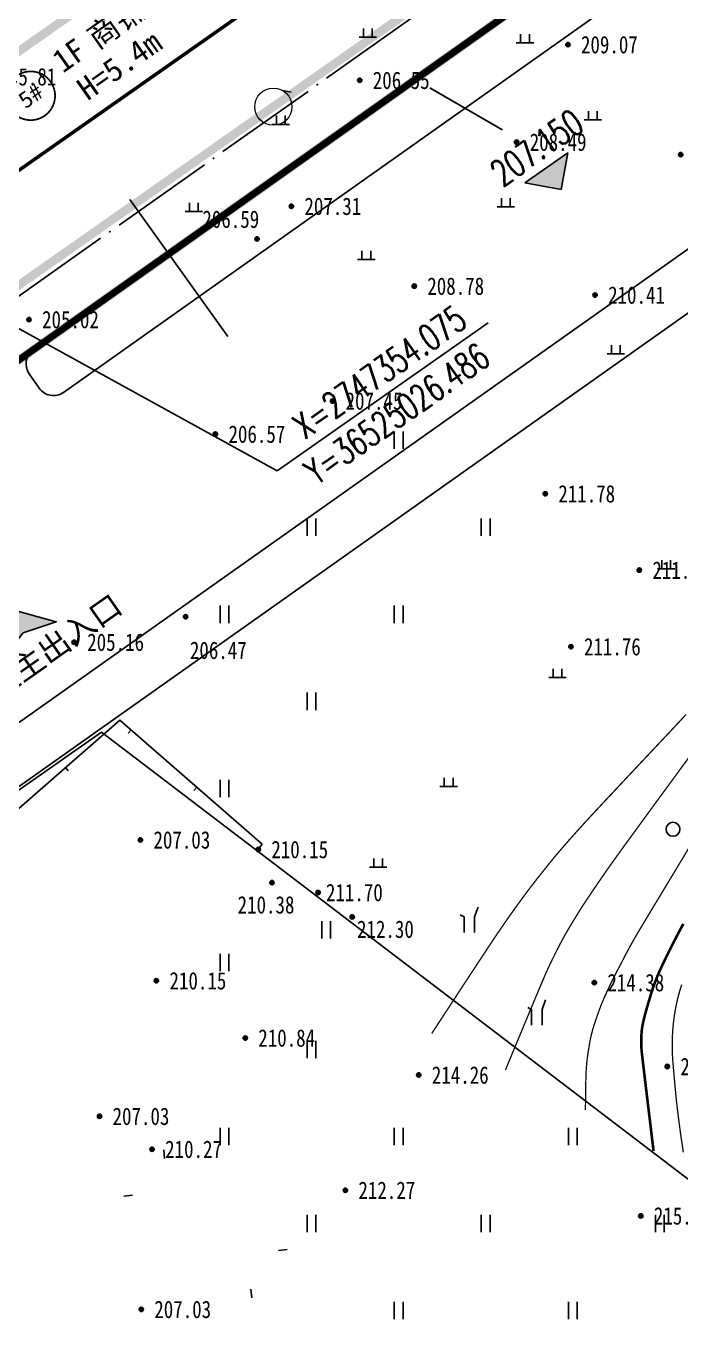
# Model space of a CAD drawing. Extents: x 36524600 to 36525730, y 2746759 to 2747713.
# Drawn here: x 36525028.9 to 36525066.5, y 2747295.6 to 2747370.4 of the extents above; entities that cross this region are included whole.
import ezdxf
from ezdxf.enums import TextEntityAlignment as Align

# ---------------------------------------------------------------- set-up
doc = ezdxf.new("R2010")
doc.units = 0
doc.header["$LTSCALE"] = 1000
doc.header["$MEASUREMENT"] = 0
doc.linetypes.add('DASH', pattern=[0.35, 0.25, -0.1])
doc.linetypes.add('DOTE', pattern=[2.42, 2, -0.2, 0.02, -0.2])
for name, color, linetype in [('0-用地红线', 1, 'DOTE'), ('0-规划地下室', 2, 'Continuous'), ('0-规划建筑', 34, 'Continuous'), ('0-规划道路', 4, 'Continuous'), ('_0', 7, 'Continuous'), ('DGX', 251, 'Continuous'), ('DIM_COOR', 3, 'Continuous'), ('DIM_ELEV', 3, 'Continuous'), ('DIM_IDEN', 3, 'Continuous'), ('DMTZ', 3, 'Continuous'), ('GCD', 252, 'Continuous'), ('JMD', 6, 'Continuous'), ('PP-DX-PT', 251, 'Continuous'), ('PUB_TEXT', 7, 'Continuous'), ('ZBTZ', 3, 'Continuous'), ('道路', 251, 'Continuous')]:
    doc.layers.add(name, color=color, linetype=linetype)
doc.layers.add('详细勘察布点方案1', color=96, linetype='Continuous', lineweight=5)
doc.styles.add('_TCH_DIM', font='SIMPLEX', dxfattribs={"bigfont": 'GBCBIG'})
doc.styles.add('正等线体', font='宋体.shx', dxfattribs={"bigfont": '@@gbcbig.shx'})
doc.styles.add('黑体', font='simhei.ttf')
doc.linetypes.add('10421', pattern='A,2,[150,AAA.SHX,S=0.5,R=0,X=0,Y=0.5],1e-11', length=2)
doc.linetypes.add('10422', pattern='A,0.75,[150,AAA.SHX,S=0.5,R=0,X=0,Y=0.5],1.5,[177,AAA.SHX,S=1,R=0,X=0,Y=0.4],0.75', length=3)
doc.linetypes.add('1161', pattern='A,0,[149,AAA.SHX,S=0.15,R=0,X=0,Y=0],-1.6', length=1.6)
doc.linetypes.add('444', pattern='A,4.5,[145,AAA.SHX,S=1,R=0,X=0,Y=1],4.5,-0.5,[146,AAA.SHX,S=1,R=0,X=0,Y=0],-0.5', length=10)

# ---------------------------------------------------------------- blocks, each defined once
blk = doc.blocks.new('fdsafadf')
at = {"layer": '_0'}
h = blk.add_hatch(color=1, dxfattribs=at)
h.dxf.hatch_style = 1
h.paths.add_polyline_path([(0, -0.236), (-0.263, 0.655), (0.813, -0.236), (-0.263, -1.128)])
at = {"layer": '_0', "color": 1}
blk.add_lwpolyline([(0, -0.236), (-0.263, 0.655), (0.813, -0.236), (-0.263, -1.128)], close=True, dxfattribs=at)
blk = doc.blocks.new('gc121')
at = {"color": 253}
for p, q in [((-0.5, -1), (-0.5, 1)), ((0.5, -1), (0.5, 1))]:
    blk.add_line(p, q, dxfattribs=at)
blk = doc.blocks.new('gc326')
blk.add_circle((0, 0), 0.8)
blk = doc.blocks.new('gc200')
h = blk.add_hatch(color=256)
edge = h.paths.add_edge_path()
edge.add_arc((0, 0), 0.25, 0, 360)
blk.add_circle((0, 0), 0.25)
blk = doc.blocks.new('gc246')
at = {"flags": 128}
for points in [[(1.22, 3.35), (0.81, 2.22), (0.81, 0.42)], [(-0.39, 0.42), (-0.39, 2.22), (-0.83, 2.47)]]:
    blk.add_lwpolyline(points, dxfattribs=at)
blk = doc.blocks.new('dxt')
at = {"color": 253}
for p, q in [((36525048.287, 2747370.215, 207.709), (36525048.287, 2747369.715, 207.709)), ((36525048.787, 2747370.215, 207.709), (36525048.787, 2747369.715, 207.709)), ((36525057.316, 2747369.896), (36525057.316, 2747369.396)), ((36525057.816, 2747369.896), (36525057.816, 2747369.396)), ((36525048.037, 2747369.715, 207.709), (36525049.037, 2747369.715, 207.709)), ((36525057.066, 2747369.396), (36525058.066, 2747369.396)), ((36525061.216, 2747365.481), (36525061.216, 2747364.981)), ((36525061.716, 2747365.481), (36525061.716, 2747364.981)), ((36525043.037, 2747364.715, 208.209), (36525044.037, 2747364.715, 208.209)), ((36525043.287, 2747365.215, 208.209), (36525043.287, 2747364.715, 208.209)), ((36525043.787, 2747365.215, 208.209), (36525043.787, 2747364.715, 208.209)), ((36525060.966, 2747364.981), (36525061.966, 2747364.981)), ((36525038.287, 2747360.215, 208.209), (36525038.287, 2747359.715, 208.209)), ((36525038.787, 2747360.215, 208.209), (36525038.787, 2747359.715, 208.209)), ((36525056.216, 2747360.481), (36525056.216, 2747359.981)), ((36525056.716, 2747360.481), (36525056.716, 2747359.981)), ((36525038.037, 2747359.715, 208.209), (36525039.037, 2747359.715, 208.209)), ((36525055.966, 2747359.981), (36525056.966, 2747359.981)), ((36525048.201, 2747357.455, 207.635), (36525048.201, 2747356.955, 207.635)), ((36525048.701, 2747357.455, 207.635), (36525048.701, 2747356.955, 207.635)), ((36525047.951, 2747356.955, 207.635), (36525048.951, 2747356.955, 207.635)), ((36525062.528, 2747352.036, 211.318), (36525062.528, 2747351.536, 211.318)), ((36525063.028, 2747352.036, 211.318), (36525063.028, 2747351.536, 211.318)), ((36525062.278, 2747351.536, 211.318), (36525063.278, 2747351.536, 211.318)), ((36525065.18, 2747339.179), (36525066.18, 2747339.179)), ((36525065.43, 2747339.679), (36525065.43, 2747339.179)), ((36525065.93, 2747339.679), (36525065.93, 2747339.179)), ((36525059.18, 2747333.429), (36525059.18, 2747332.929)), ((36525059.68, 2747333.429), (36525059.68, 2747332.929)), ((36525058.93, 2747332.929), (36525059.93, 2747332.929)), ((36525052.68, 2747326.679), (36525053.68, 2747326.679)), ((36525052.93, 2747327.179), (36525052.93, 2747326.679)), ((36525053.43, 2747327.179), (36525053.43, 2747326.679)), ((36525048.63, 2747322.035), (36525049.63, 2747322.035)), ((36525048.88, 2747322.535), (36525048.88, 2747322.035)), ((36525049.38, 2747322.535), (36525049.38, 2747322.035))]:
    blk.add_line(p, q, dxfattribs=at)
at = {"color": 253, "linetype": 'Continuous', "const_width": 0.4, "flags": 128}
blk.add_lwpolyline([(36524922.616, 2747344.938), (36524949.85, 2747323.482), (36524956.19, 2747318.343), (36524981.121, 2747317.663), (36525049.006, 2747365.698), (36525057.08, 2747371.412), (36525063.179, 2747376.968), (36525066.001, 2747404.762), (36525064.287, 2747407.911), (36525064.287, 2747407.911), (36525039.283, 2747426.847)], close=True, dxfattribs=at)
at = {"color": 253, "linetype": 'Continuous', "flags": 128}
blk.add_lwpolyline([(36525002.018, 2747307.949), (36525033.24, 2747329.792), (36525078.693, 2747295.155), (36525042.419, 2747253.343), (36525001.509, 2747284.853), (36525002.018, 2747307.949)], close=True, dxfattribs=at)
at = {"layer": 'DGX', "color": 253, "linetype": 'Continuous', "flags": 128}
for points, const_width in [([(36525061.037, 2747308.097), (36525061.043, 2747308.502), (36525061.047, 2747308.86), (36525061.052, 2747309.171), (36525061.055, 2747309.435), (36525061.059, 2747309.651), (36525061.062, 2747309.821), (36525061.064, 2747309.943), (36525061.066, 2747310.018), (36525061.067, 2747310.069), (36525061.069, 2747310.121), (36525061.071, 2747310.172), (36525061.074, 2747310.224), (36525061.076, 2747310.275), (36525061.079, 2747310.327), (36525061.082, 2747310.378), (36525061.085, 2747310.43), (36525061.088, 2747310.481), (36525061.092, 2747310.533), (36525061.096, 2747310.584), (36525061.1, 2747310.635), (36525061.104, 2747310.687), (36525061.109, 2747310.738), (36525061.113, 2747310.789), (36525061.118, 2747310.841), (36525061.124, 2747310.896), (36525061.132, 2747310.96), (36525061.141, 2747311.032), (36525061.151, 2747311.113), (36525061.164, 2747311.201), (36525061.178, 2747311.299), (36525061.193, 2747311.404), (36525061.211, 2747311.518), (36525061.229, 2747311.632), (36525061.246, 2747311.739), (36525061.262, 2747311.837), (36525061.277, 2747311.928), (36525061.292, 2747312.011), (36525061.306, 2747312.086), (36525061.32, 2747312.153), (36525061.332, 2747312.213), (36525061.345, 2747312.268), (36525061.358, 2747312.324), (36525061.371, 2747312.379), (36525061.384, 2747312.435), (36525061.398, 2747312.49), (36525061.412, 2747312.545), (36525061.426, 2747312.6), (36525061.441, 2747312.655), (36525061.458, 2747312.714), (36525061.478, 2747312.782), (36525061.501, 2747312.858), (36525061.528, 2747312.943), (36525061.558, 2747313.037), (36525061.592, 2747313.139), (36525061.629, 2747313.249), (36525061.67, 2747313.368), (36525061.711, 2747313.487), (36525061.749, 2747313.598), (36525061.786, 2747313.701), (36525061.82, 2747313.796), (36525061.851, 2747313.882), (36525061.88, 2747313.961), (36525061.907, 2747314.031), (36525061.931, 2747314.093), (36525061.955, 2747314.151), (36525061.978, 2747314.209), (36525062.002, 2747314.266), (36525062.026, 2747314.324), (36525062.05, 2747314.382), (36525062.075, 2747314.439), (36525062.099, 2747314.497), (36525062.124, 2747314.554), (36525062.149, 2747314.611), (36525062.174, 2747314.668), (36525062.2, 2747314.725), (36525062.226, 2747314.782), (36525062.252, 2747314.839), (36525062.278, 2747314.896), (36525062.304, 2747314.952), (36525062.331, 2747315.009), (36525062.358, 2747315.066), (36525062.387, 2747315.126), (36525062.416, 2747315.188), (36525062.447, 2747315.252), (36525062.48, 2747315.318), (36525062.513, 2747315.387), (36525062.547, 2747315.457), (36525062.583, 2747315.53), (36525062.623, 2747315.61), (36525062.671, 2747315.705), (36525062.725, 2747315.813), (36525062.788, 2747315.935), (36525062.857, 2747316.071), (36525062.934, 2747316.22), (36525063.019, 2747316.383), (36525063.111, 2747316.56), (36525063.203, 2747316.738), (36525063.29, 2747316.905), (36525063.372, 2747317.059), (36525063.448, 2747317.202), (36525063.518, 2747317.334), (36525063.583, 2747317.453), (36525063.642, 2747317.561), (36525063.695, 2747317.657), (36525063.746, 2747317.748), (36525063.797, 2747317.838), (36525063.849, 2747317.928), (36525063.9, 2747318.018), (36525063.952, 2747318.108), (36525064.004, 2747318.197), (36525064.056, 2747318.287), (36525064.108, 2747318.376), (36525064.351, 2747318.78), (36525064.973, 2747319.813), (36525065.975, 2747321.474), (36525067.358, 2747323.765)], 0.075), ([(36525064.953, 2747305.738), (36525064.794, 2747307.056), (36525064.656, 2747308.204), (36525064.538, 2747309.182), (36525064.442, 2747309.988), (36525064.366, 2747310.624), (36525064.311, 2747311.089), (36525064.277, 2747311.384), (36525064.264, 2747311.508), (36525064.262, 2747311.547), (36525064.26, 2747311.585), (36525064.258, 2747311.624), (36525064.256, 2747311.663), (36525064.254, 2747311.702), (36525064.252, 2747311.74), (36525064.251, 2747311.779), (36525064.25, 2747311.818), (36525064.249, 2747311.857), (36525064.248, 2747311.895), (36525064.248, 2747311.934), (36525064.247, 2747311.973), (36525064.247, 2747312.012), (36525064.247, 2747312.05), (36525064.247, 2747312.089), (36525064.247, 2747312.128), (36525064.248, 2747312.167), (36525064.248, 2747312.205), (36525064.249, 2747312.244), (36525064.251, 2747312.283), (36525064.252, 2747312.321), (36525064.254, 2747312.36), (36525064.256, 2747312.399), (36525064.258, 2747312.437), (36525064.26, 2747312.476), (36525064.263, 2747312.514), (36525064.266, 2747312.553), (36525064.27, 2747312.591), (36525064.273, 2747312.63), (36525064.277, 2747312.668), (36525064.281, 2747312.706), (36525064.286, 2747312.745), (36525064.291, 2747312.785), (36525064.298, 2747312.831), (36525064.306, 2747312.881), (36525064.316, 2747312.935), (36525064.327, 2747312.995), (36525064.34, 2747313.058), (36525064.354, 2747313.127), (36525064.37, 2747313.2), (36525064.388, 2747313.282), (36525064.411, 2747313.376), (36525064.438, 2747313.483), (36525064.47, 2747313.603), (36525064.507, 2747313.736), (36525064.547, 2747313.88), (36525064.592, 2747314.038), (36525064.642, 2747314.208), (36525064.692, 2747314.379), (36525064.74, 2747314.538), (36525064.785, 2747314.685), (36525064.827, 2747314.82), (36525064.866, 2747314.943), (36525064.903, 2747315.054), (36525064.936, 2747315.154), (36525064.967, 2747315.242), (36525064.997, 2747315.323), (36525065.027, 2747315.405), (36525065.058, 2747315.486), (36525065.09, 2747315.568), (36525065.121, 2747315.649), (36525065.154, 2747315.729), (36525065.186, 2747315.81), (36525065.22, 2747315.89), (36525065.257, 2747315.977), (36525065.3, 2747316.076), (36525065.351, 2747316.187), (36525065.408, 2747316.31), (36525065.472, 2747316.446), (36525065.543, 2747316.594), (36525065.621, 2747316.754), (36525065.706, 2747316.927), (36525065.793, 2747317.102), (36525065.876, 2747317.271), (36525065.958, 2747317.434), (36525066.036, 2747317.59), (36525066.112, 2747317.739), (36525066.185, 2747317.883), (36525066.256, 2747318.019), (36525066.324, 2747318.149), (36525066.39, 2747318.276), (36525066.457, 2747318.403), (36525066.525, 2747318.529), (36525066.593, 2747318.655), (36525066.661, 2747318.781)], 0.15), ([(36525066.569, 2747315.292), (36525066.543, 2747315.212), (36525066.518, 2747315.132), (36525066.493, 2747315.052), (36525066.469, 2747314.971), (36525066.445, 2747314.89), (36525066.423, 2747314.809), (36525066.4, 2747314.728), (36525066.379, 2747314.647), (36525066.358, 2747314.566), (36525066.338, 2747314.484), (36525066.318, 2747314.402), (36525066.299, 2747314.32), (36525066.281, 2747314.238), (36525066.263, 2747314.156), (36525066.246, 2747314.074), (36525066.23, 2747313.991), (36525066.214, 2747313.908), (36525066.199, 2747313.826), (36525066.185, 2747313.743), (36525066.171, 2747313.66), (36525066.158, 2747313.577), (36525066.145, 2747313.494), (36525066.133, 2747313.41), (36525066.122, 2747313.327), (36525066.111, 2747313.243), (36525066.101, 2747313.16), (36525066.092, 2747313.076), (36525066.083, 2747312.992), (36525066.075, 2747312.909), (36525066.067, 2747312.825), (36525066.061, 2747312.741), (36525066.054, 2747312.657), (36525066.048, 2747312.573), (36525066.043, 2747312.489), (36525066.039, 2747312.405), (36525066.035, 2747312.321), (36525066.031, 2747312.237), (36525066.029, 2747312.153), (36525066.026, 2747312.068), (36525066.025, 2747311.984), (36525066.024, 2747311.9), (36525066.024, 2747311.816), (36525066.024, 2747311.732), (36525066.025, 2747311.647), (36525066.026, 2747311.563), (36525066.028, 2747311.479), (36525066.031, 2747311.395), (36525066.034, 2747311.311), (36525066.038, 2747311.227), (36525066.043, 2747311.143), (36525066.048, 2747311.059), (36525066.055, 2747310.953), (36525066.067, 2747310.806), (36525066.083, 2747310.615), (36525066.103, 2747310.383), (36525066.128, 2747310.107), (36525066.156, 2747309.79), (36525066.189, 2747309.429), (36525066.227, 2747309.027), (36525066.272, 2747308.58), (36525066.328, 2747308.088), (36525066.395, 2747307.55), (36525066.473, 2747306.967), (36525066.562, 2747306.338), (36525066.662, 2747305.664)], 0.075), ([(36525066.968, 2747328.323), (36525066.042, 2747327.059), (36525065.22, 2747325.938), (36525064.504, 2747324.958), (36525063.893, 2747324.121), (36525063.387, 2747323.426), (36525062.986, 2747322.874), (36525062.69, 2747322.464), (36525062.5, 2747322.196), (36525062.364, 2747322.002), (36525062.232, 2747321.813), (36525062.103, 2747321.628), (36525061.979, 2747321.449), (36525061.859, 2747321.274), (36525061.742, 2747321.104), (36525061.629, 2747320.938), (36525061.521, 2747320.778), (36525061.418, 2747320.625), (36525061.322, 2747320.484), (36525061.234, 2747320.353), (36525061.154, 2747320.233), (36525061.081, 2747320.124), (36525061.016, 2747320.026), (36525060.958, 2747319.939), (36525060.908, 2747319.862), (36525060.859, 2747319.787), (36525060.805, 2747319.702), (36525060.745, 2747319.608), (36525060.681, 2747319.505), (36525060.611, 2747319.393), (36525060.536, 2747319.271), (36525060.456, 2747319.14), (36525060.37, 2747319), (36525060.285, 2747318.859), (36525060.206, 2747318.728), (36525060.133, 2747318.605), (36525060.065, 2747318.492), (36525060.003, 2747318.387), (36525059.947, 2747318.291), (36525059.897, 2747318.204), (36525059.852, 2747318.125), (36525059.809, 2747318.047), (36525059.76, 2747317.958), (36525059.708, 2747317.86), (36525059.651, 2747317.753), (36525059.589, 2747317.636), (36525059.523, 2747317.509), (36525059.452, 2747317.373), (36525059.377, 2747317.227), (36525059.3, 2747317.076), (36525059.225, 2747316.925), (36525059.15, 2747316.773), (36525059.076, 2747316.62), (36525059.003, 2747316.468), (36525058.932, 2747316.314), (36525058.861, 2747316.16), (36525058.791, 2747316.006), (36525058.694, 2747315.783), (36525058.541, 2747315.423), (36525058.331, 2747314.926), (36525058.065, 2747314.292), (36525057.743, 2747313.521), (36525057.365, 2747312.613), (36525056.93, 2747311.568), (36525056.44, 2747310.386)], 0.075), ([(36525052.211, 2747312.491), (36525053.013, 2747313.717), (36525053.726, 2747314.806), (36525054.35, 2747315.757), (36525054.884, 2747316.57), (36525055.329, 2747317.245), (36525055.685, 2747317.783), (36525055.952, 2747318.182), (36525056.13, 2747318.444), (36525056.26, 2747318.634), (36525056.386, 2747318.815), (36525056.506, 2747318.988), (36525056.622, 2747319.153), (36525056.732, 2747319.31), (36525056.837, 2747319.459), (36525056.938, 2747319.6), (36525057.033, 2747319.732), (36525057.124, 2747319.859), (36525057.212, 2747319.98), (36525057.297, 2747320.097), (36525057.379, 2747320.209), (36525057.457, 2747320.317), (36525057.532, 2747320.419), (36525057.605, 2747320.517), (36525057.674, 2747320.61), (36525057.746, 2747320.706), (36525057.827, 2747320.813), (36525057.917, 2747320.931), (36525058.016, 2747321.059), (36525058.125, 2747321.199), (36525058.242, 2747321.349), (36525058.369, 2747321.51), (36525058.505, 2747321.681), (36525058.641, 2747321.853), (36525058.769, 2747322.013), (36525058.888, 2747322.161), (36525058.999, 2747322.299), (36525059.102, 2747322.425), (36525059.196, 2747322.539), (36525059.281, 2747322.643), (36525059.358, 2747322.735), (36525059.431, 2747322.821), (36525059.505, 2747322.907), (36525059.578, 2747322.993), (36525059.651, 2747323.079), (36525059.725, 2747323.165), (36525059.799, 2747323.25), (36525059.873, 2747323.335), (36525059.947, 2747323.421), (36525060.026, 2747323.511), (36525060.115, 2747323.612), (36525060.214, 2747323.723), (36525060.322, 2747323.844), (36525060.44, 2747323.976), (36525060.567, 2747324.118), (36525060.704, 2747324.27), (36525060.851, 2747324.433), (36525061.037, 2747324.637), (36525061.291, 2747324.913), (36525061.614, 2747325.261), (36525062.007, 2747325.681), (36525062.467, 2747326.174), (36525062.997, 2747326.738), (36525063.595, 2747327.375), (36525064.262, 2747328.084), (36525064.926, 2747328.79), (36525065.513, 2747329.415), (36525066.026, 2747329.961), (36525066.462, 2747330.427), (36525066.823, 2747330.814)], 0.075)]:
    blk.add_lwpolyline(points, dxfattribs=dict(at, const_width=const_width))
at = {"layer": 'DMTZ', "color": 253, "linetype": '10421', "const_width": 0.00000221, "flags": 128}
for points, elevation in [([(36525047.637, 2747319.179), (36525050.968, 2747319.719), (36525058.32, 2747324.462), (36525069.23, 2747336.75), (36525072.926, 2747339.784), (36525076.263, 2747345.646), (36525078.946, 2747349.447), (36525080.515, 2747354.007), (36525081.595, 2747356.128), (36525087.153, 2747364.629), (36525091.086, 2747369.571), (36525095.777, 2747374.393), (36525102.908, 2747379.443), (36525113.199, 2747382.722), (36525115.918, 2747384.124), (36525120.957, 2747387.515), (36525126.971, 2747389.793), (36525132.131, 2747392.662), (36525133.151, 2747399.113), (36525132.323, 2747401.601), (36525130.496, 2747404.116), (36525129.001, 2747405.183), (36525126.146, 2747405.903), (36525122.411, 2747407.622), (36525122.349, 2747407.651), (36525119.947, 2747408.852), (36525119.345, 2747409.21), (36525119.292, 2747409.244), (36525117.554, 2747410.379), (36525116.888, 2747410.651), (36525116.654, 2747410.697), (36525116.606, 2747410.702), (36525115.754, 2747410.676), (36525115.752, 2747410.676), (36525115.702, 2747410.672), (36525113.906, 2747410.553), (36525113.877, 2747410.551), (36525110.877, 2747410.301), (36525103.781, 2747409.727), (36525096.591, 2747409.062), (36525094.595, 2747407.839), (36525090.954, 2747407.008)], 212), ([(36525065.94, 2747368.218), (36525066.402, 2747370.559)], 209.944), ([(36525034.283, 2747330.486), (36525038.063, 2747336.428), (36525040.539, 2747342.457), (36525039.78, 2747346.918), (36525039.935, 2747350.37), (36525040.533, 2747352.697), (36525042.066, 2747356.45), (36525045.009, 2747361.496), (36525047.805, 2747363.118), (36525049.891, 2747364.424), (36525052.122, 2747366.796)], 207.362)]:
    blk.add_lwpolyline(points, dxfattribs=dict(at, elevation=elevation))
at = {"layer": 'DMTZ', "color": 253, "linetype": '10421', "flags": 128}
for points, elevation in [([(36525058.78, 2747343.493, 0.00000221, 0.00000221, 0), (36525056.806, 2747347.436, 0.00000221, 0.00000221, 0), (36525056.739, 2747348.822, 0.00000221, 0.00000221, 0), (36525057.271, 2747349.88, 0.00000221, 0.00000221, 0), (36525059.651, 2747352.091, 0.00000221, 0.00000221, 0), (36525062.899, 2747358.96, 0.00000221, 0.00000221, 0), (36525067.519, 2747364.773, 0.00000221, 0.00000221, 0), (36525071.45, 2747367.621, 0.00000221, 0.00000221, 0), (36525077.543, 2747374.209, 0.00000221, 0.00000221, 0), (36525082.602, 2747380.507, 0.00000221, 0.00000221, 0), (36525083.137, 2747382.234, 0.00000221, 0.00000221, 0), (36525084.002, 2747388.574, 0.00000221, 0.00000221, 0), (36525083.364, 2747393.748, 0.00000221, 0.00000221, 0), (36525082.793, 2747395.672, 0.00000221, 0.00000221, 0), (36525080.617, 2747400.078, 0.00000221, 0.00000221, 0), (36525079.536, 2747401.624, 0.00000221, 0.00000221, 0), (36525077.794, 2747403.08, 0.00000221, 0.00000221, 0), (36525072.77, 2747405.807, 0.00000221, 0.00000221, 0), (36525071.338, 2747406.9, 0.00000221, 0.00000221, 0), (36525069.833, 2747408.048, 0.00000221, 0.00000221, 0)], 211.745), ([(36525048.626, 2747349.981, 0.00000221, 0.00000221, 0), (36525051.058, 2747353.134, 0.00000221, 0.00000221, 0), (36525053.346, 2747359.226, 0.00000221, 0.00000221, 0), (36525056.271, 2747364.396, 0.00000221, 0.00000221, 0), (36525058.43, 2747368.725, 0.00000221, 0.00000221, 0), (36525058.877, 2747369.685, 0.00000221, 0.00000221, 0), (36525058.957, 2747370.24, 0.00000221, 0.00000221, 0), (36525058.944, 2747370.689, 0.00000221, 0.00000221, 0), (36525058.75, 2747371.33, 0.00000221, 0.00000221, 0), (36525058.776, 2747371.769, 0.00000221, 0.00000221, 0), (36525059.426, 2747373.214, 0.00000221, 0.00000221, 0), (36525060.687, 2747374.957, 0.00000221, 0.00000221, 0), (36525063.312, 2747377.13, 0.00000221, 0.00000221, 0), (36525064.284, 2747379.039, 0.00000221, 0.00000221, 0), (36525064.226, 2747381.752, 0.00000221, 0.00000221, 0), (36525065.077, 2747386.267, 0.00000221, 0.00000221, 0), (36525064.708, 2747388.282, 0.00000221, 0.00000221, 0), (36525063.008, 2747391.617, 0.00000221, 0.00000221, 0), (36525062.921, 2747393.259, 0.00000221, 0.00000221, 0), (36525063.902, 2747396.406, 0.00000221, 0.00000221, 0)], 208.162), ([(36525052.102, 2747366.808, 0.00000221, 0.00000221, 0), (36525052.308, 2747367.235, 0.00000221, 0.00000221, 0), (36525052.58, 2747368.013, 0.00000221, 0.00000221, 0), (36525055.027, 2747372.528, 0.00000221, 0.00000221, 0), (36525055.858, 2747375.994, 0.00000221, 0.00000221, 0), (36525056.225, 2747379.778, 0.00000221, 0.00000221, 0), (36525056.225, 2747382.095, 0.00000221, 0.00000221, 0), (36525055.505, 2747384.927, 0.00000221, 0.00000221, 0), (36525054.578, 2747388.223, 0.00000221, 0.00000221, 0), (36525051.694, 2747391.423, 0.00000221, 0.00000221, 0), (36525046.332, 2747394.057, 0.00000221, 0.00000221, 0), (36525042.566, 2747395.388, 0.00000221, 0.00000221, 0)], 207.709), ([(36525045.68, 2747320.585, 0.00000221, 0.00000221, 0), (36525045.773, 2747321.696, 0.00000221, 0.00000221, 0), (36525046.009, 2747322.604, 0.00000221, 0.00000221, 0), (36525047.447, 2747326.177, 0.00000221, 0.00000221, 0), (36525051.684, 2747332.578, 0.00000221, 0.00000221, 0), (36525055.645, 2747340.289, 0.00000221, 0.00000221, 0), (36525067.027, 2747352.112, 0.00000221, 0.00000221, 0), (36525068.855, 2747353.739, 0.00000221, 0.00000221, 0), (36525069.288, 2747357.205, 0.00000221, 0.00000221, 0), (36525070.702, 2747359.046, 0.00000221, 0.00000221, 0), (36525072.421, 2747361.681, 0.00000221, 0.00000221, 0), (36525075.725, 2747364.495, 0.00000221, 0.00000221, 0), (36525076.419, 2747368.034, 0.00000221, 0.00000221, 0), (36525078.176, 2747371.787, 0.00000221, 0.00000221, 0), (36525081.903, 2747376.916, 0.00000221, 0.00000221, 0), (36525083.45, 2747377.854, 0.00000221, 0.00000221, 0), (36525085.146, 2747378.174, 0.00000221, 0.00000221, 0)], 211.962), ([(36525053.721, 2747352.521, 0.00000221, 0.00000221, 0), (36525056.831, 2747355.358, 0.00000221, 0.00000221, 0), (36525057.29, 2747357.9, 0.00000221, 0.00000221, 0), (36525058.844, 2747360.876, 0.00000221, 0.00000221, 0), (36525064.315, 2747365.657, 0.00000221, 0.00000221, 0), (36525065.94, 2747368.218, 0.00000221, 0.00000221, 0)], 209.386)]:
    blk.add_lwpolyline(points, format="xyseb", dxfattribs=dict(at, elevation=elevation))
at = {"layer": 'DMTZ', "color": 253, "linetype": '10422', "const_width": 0.00000221, "elevation": 210.538, "flags": 128}
blk.add_lwpolyline([(36525066.67, 2747281.324), (36525059.173, 2747287.82), (36525053.817, 2747292.486), (36525043.908, 2747300.08), (36525036.808, 2747305.808), (36525036.152, 2747306.291), (36525036.39, 2747315.516), (36525042.241, 2747323.056)], dxfattribs=at)
at = {"layer": 'JMD', "color": 253}
blk.add_line((36525044.136, 2747366.57, 212.846), (36525043.643, 2747366.658, 212.829), dxfattribs=at)
at = {"layer": 'JMD', "color": 253, "linetype": 'Continuous'}
for p, q in [((36525034.93, 2747329.924), (36525034.766, 2747329.735)), ((36525031.164, 2747327.76), (36525031.328, 2747327.572)), ((36525038.702, 2747326.641), (36525038.537, 2747326.453)), ((36525042.473, 2747323.359), (36525042.309, 2747323.171)), ((36525036.808, 2747305.808, 208.5), (36525036.853, 2747305.31, 208.532)), ((36525034.522, 2747303.147, 208.845), (36525035.019, 2747303.195, 208.81)), ((36525043.908, 2747300.08, 208.962), (36525043.413, 2747300.015, 208.807)), ((36525041.88, 2747297.308, 208.474), (36525041.813, 2747297.803, 208.459))]:
    blk.add_line(p, q, dxfattribs=at)
at = {"layer": 'JMD', "color": 253, "linetype": 'Continuous', "const_width": 0.00000221, "flags": 128}
for points, elevation in [([(36525008.049, 2747361.122), (36525004.345, 2747366.207), (36525030.456, 2747385.339), (36525044.136, 2747366.57), (36525017.212, 2747348.675), (36525013.895, 2747353.269), (36525036.197, 2747369.798), (36525030.582, 2747377.701)], 208.209), ([(36525034.522, 2747303.147), (36525036.808, 2747305.808), (36525043.908, 2747300.08), (36525041.88, 2747297.308)], 210.777)]:
    blk.add_lwpolyline(points, close=True, dxfattribs=dict(at, elevation=elevation))
at = {"layer": 'JMD', "color": 253, "linetype": 'Continuous', "flags": 128}
blk.add_lwpolyline([(36525042.473, 2747323.359), (36525034.283, 2747330.486), (36525013.965, 2747312.728)], dxfattribs=at)
at = {"layer": 'JMD', "color": 253, "linetype": 'Continuous', "const_width": 0.00000221, "flags": 128}
blk.add_lwpolyline([(36525042.309, 2747323.171), (36525034.283, 2747330.155), (36525014.129, 2747312.539)], dxfattribs=at)
at = {"layer": 'JMD', "color": 253, "linetype": '444', "elevation": 207.915, "flags": 128}
blk.add_lwpolyline([(36525042.241, 2747323.056, 0.00000221, 0.00000221, 0), (36525047.637, 2747319.179, 0.00000223, 0.00000223, 0), (36525048.525, 2747315.334, 0.00000223, 0.00000223, 0), (36525051.484, 2747312.853, 0.00000221, 0.00000221, 0), (36525063.61, 2747306.817, 0.00000223, 0.00000223, 0), (36525075.918, 2747296.935, 0.00000223, 0.00000223, 0)], format="xyseb", dxfattribs=at)
at = {"layer": 'PP-DX-PT', "color": 253, "linetype": 'Continuous'}
for p in [(36525060.032, 2747369.293, 209.07), (36525048.07, 2747367.245, 206.55), (36525057.087, 2747363.691, 208.49), (36525066.511, 2747362.978, 210.53), (36525044.142, 2747360.009, 207.31), (36525042.172, 2747358.135, 206.59), (36525051.203, 2747355.42, 208.78), (36525061.592, 2747354.908, 210.41), (36525029.068, 2747353.5, 205.02), (36525046.508, 2747348.82, 207.45), (36525039.78, 2747346.918, 206.57), (36525058.73, 2747343.493, 211.78), (36525064.134, 2747339.105, 211.9), (36525038.063, 2747336.428, 206.47), (36525031.663, 2747334.964, 205.16), (36525060.203, 2747334.708, 211.76), (36525035.469, 2747323.607, 207.03), (36525042.241, 2747323.056, 210.15), (36525043.025, 2747321.156, 210.38), (36525045.68, 2747320.585, 211.7), (36525047.637, 2747319.179, 212.3), (36525036.39, 2747315.516, 210.15), (36525061.55, 2747315.41, 214.38), (36525041.491, 2747312.227, 210.84), (36525051.463, 2747310.103, 214.26), (36525065.74, 2747310.59, 215.41), (36525033.12, 2747307.729, 207.03), (36525036.14, 2747305.837, 210.27), (36525047.245, 2747303.483, 212.27), (36525064.22, 2747302.009, 215.62), (36525035.517, 2747296.637, 207.03)]:
    blk.add_point(p, dxfattribs=at)
at = {"layer": 'PP-DX-PT', "color": 253}
for p in [(36525060.032, 2747369.293, 209.07), (36525048.07, 2747367.245, 206.55), (36525057.087, 2747363.691, 208.49), (36525066.511, 2747362.978, 210.53), (36525044.142, 2747360.009, 207.31), (36525042.172, 2747358.135, 206.59), (36525051.203, 2747355.42, 208.78), (36525061.592, 2747354.908, 210.41), (36525029.068, 2747353.5, 205.021), (36525046.508, 2747348.82, 207.45), (36525039.78, 2747346.918, 206.57), (36525058.73, 2747343.493, 211.78), (36525064.134, 2747339.105, 211.9), (36525038.063, 2747336.428, 206.47), (36525031.663, 2747334.964, 205.164), (36525060.203, 2747334.708, 211.76), (36525035.469, 2747323.607, 207.03), (36525042.241, 2747323.056, 210.153), (36525043.025, 2747321.156, 210.38), (36525045.68, 2747320.585, 211.701), (36525047.637, 2747319.179, 212.3), (36525036.39, 2747315.516, 210.153), (36525061.55, 2747315.41, 214.378), (36525041.491, 2747312.227, 210.842), (36525051.463, 2747310.103, 214.257), (36525065.74, 2747310.59, 215.407), (36525033.12, 2747307.729, 207.03), (36525036.14, 2747305.837, 210.268), (36525047.245, 2747303.483, 212.266), (36525064.22, 2747302.009, 215.622), (36525035.517, 2747296.637, 207.03)]:
    blk.add_point(p, dxfattribs=at)
at = {"layer": 'ZBTZ', "color": 253, "linetype": 'Continuous', "const_width": 0.0999, "elevation": 208.526, "flags": 128}
blk.add_lwpolyline([(36525056.271, 2747364.396), (36525052.102, 2747366.808)], dxfattribs=at)
at = {"layer": 'ZBTZ', "color": 253, "linetype": '1161', "elevation": 207.22, "flags": 128}
blk.add_lwpolyline([(36525034.858, 2747360.403), (36525040.491, 2747352.532)], dxfattribs=at)
at = {"layer": 'ZBTZ', "color": 253, "linetype": '1161', "flags": 128}
for points, elevation in [([(36525040.891, 2747353.572, 0.00000221, 0.00000221, 0), (36525048.626, 2747349.981, 0.00000221, 0.00000221, 0), (36525053.484, 2747352.592, 0.00000221, 0.00000221, 0), (36525054.935, 2747351.752, 0.00000221, 0.00000221, 0), (36525058.626, 2747351.138, 0.00000221, 0.00000221, 0)], 207.775), ([(36525120.41, 2747291.052, 0.00000223, 0.00000223, 0), (36525114.258, 2747294.004, 0.00000223, 0.00000223, 0), (36525111.455, 2747296.311, 0.00000223, 0.00000223, 0), (36525110.335, 2747296.733, 0.00000223, 0.00000223, 0), (36525109.001, 2747296.873, 0.00000223, 0.00000223, 0), (36525105.675, 2747296.162, 0.00000223, 0.00000223, 0), (36525101.033, 2747295.716, 0.00000223, 0.00000223, 0), (36525098.582, 2747296.603, 0.00000223, 0.00000223, 0), (36525097.413, 2747297.768, 0.00000223, 0.00000223, 0), (36525094.333, 2747302.438, 0.00000223, 0.00000223, 0), (36525093.036, 2747304.836, 0.00000223, 0.00000223, 0), (36525090.247, 2747311.617, 0.00000223, 0.00000223, 0), (36525089.693, 2747312.471, 0.00000223, 0.00000223, 0), (36525088.654, 2747313.232, 0.00000223, 0.00000223, 0), (36525085.566, 2747313.036, 0.00000223, 0.00000223, 0), (36525079.416, 2747315.763, 0.00000223, 0.00000223, 0), (36525077.494, 2747315.992, 0.00000223, 0.00000223, 0), (36525075.84, 2747315.616, 0.00000223, 0.00000223, 0), (36525073.07, 2747313.285, 0.00000223, 0.00000223, 0), (36525071.298, 2747313.034, 0.00000223, 0.00000223, 0), (36525068.083, 2747314.295, 0.00000223, 0.00000223, 0), (36525055.678, 2747322.757, 0.00000222, 0.00000222, 0)], 230.552)]:
    blk.add_lwpolyline(points, format="xyseb", dxfattribs=dict(at, elevation=elevation))
at = {"layer": 'ZBTZ', "color": 253, "linetype": '1161', "const_width": 0.00000221, "elevation": 207.782, "flags": 128}
blk.add_lwpolyline([(36525043.908, 2747300.08), (36525037.174, 2747290.876), (36525041.493, 2747287.518), (36525042.504, 2747288.889)], dxfattribs=at)
at = {"layer": 'GCD', "color": 253, "linetype": 'Continuous'}
ref = blk.add_blockref('gc200', (36525060.032, 2747369.293, 209.07), dxfattribs=dict(at, xscale=0.5, yscale=0.5, zscale=0.5))
ref.add_attrib('height', '209.07', dxfattribs={"linetype": 'Continuous', "height": 1, "style": '正等线体', "width": 0.8}).set_placement((36525060.782, 2747369.293, 209.07), align=Align.MIDDLE_LEFT)
ref = blk.add_blockref('gc200', (36525026.622, 2747367.449, 205.811), dxfattribs=dict(at, xscale=0.5, yscale=0.5, zscale=0.5))
ref.add_attrib('height', '205.81', dxfattribs={"linetype": 'Continuous', "height": 1, "style": '正等线体', "width": 0.8}).set_placement((36525027.372, 2747367.449, 205.811), align=Align.MIDDLE_LEFT)
ref = blk.add_blockref('gc200', (36525048.07, 2747367.245, 206.55), dxfattribs=dict(at, xscale=0.5, yscale=0.5, zscale=0.5))
ref.add_attrib('height', '206.55', dxfattribs={"linetype": 'Continuous', "height": 1, "style": '正等线体', "width": 0.8}).set_placement((36525048.82, 2747367.245, 206.55), align=Align.MIDDLE_LEFT)
ref = blk.add_blockref('gc200', (36525057.087, 2747363.691, 208.49), dxfattribs=dict(at, xscale=0.5, yscale=0.5, zscale=0.5))
ref.add_attrib('height', '208.49', dxfattribs={"linetype": 'Continuous', "height": 1, "style": '正等线体', "width": 0.8}).set_placement((36525057.837, 2747363.691, 208.49), align=Align.MIDDLE_LEFT)
ref = blk.add_blockref('gc200', (36525066.511, 2747362.978, 210.53), dxfattribs=dict(at, xscale=0.5, yscale=0.5, zscale=0.5))
ref.add_attrib('height', '210.53', dxfattribs={"linetype": 'Continuous', "height": 1, "style": '正等线体', "width": 0.8}).set_placement((36525067.261, 2747362.978, 210.53), align=Align.MIDDLE_LEFT)
ref = blk.add_blockref('gc200', (36525044.142, 2747360.009, 207.31), dxfattribs=dict(at, xscale=0.5, yscale=0.5, zscale=0.5))
ref.add_attrib('height', '207.31', dxfattribs={"linetype": 'Continuous', "height": 1, "style": '正等线体', "width": 0.8}).set_placement((36525044.892, 2747360.009, 207.362), align=Align.MIDDLE_LEFT)
ref = blk.add_blockref('gc200', (36525042.172, 2747358.135, 206.59), dxfattribs=dict(at, xscale=0.5, yscale=0.5, zscale=0.5))
ref.add_attrib('height', '206.59', dxfattribs={"linetype": 'Continuous', "height": 1, "style": '正等线体', "width": 0.8}).set_placement((36525039.03, 2747359.265, 206.59), align=Align.MIDDLE_LEFT)
ref = blk.add_blockref('gc200', (36525051.203, 2747355.42, 208.78), dxfattribs=dict(at, xscale=0.5, yscale=0.5, zscale=0.5))
ref.add_attrib('height', '208.78', dxfattribs={"linetype": 'Continuous', "height": 1, "style": '正等线体', "width": 0.8}).set_placement((36525051.953, 2747355.42, 208.78), align=Align.MIDDLE_LEFT)
ref = blk.add_blockref('gc200', (36525061.592, 2747354.908, 210.41), dxfattribs=dict(at, xscale=0.5, yscale=0.5, zscale=0.5))
ref.add_attrib('height', '210.41', dxfattribs={"linetype": 'Continuous', "height": 1, "style": '正等线体', "width": 0.8}).set_placement((36525062.342, 2747354.908, 210.41), align=Align.MIDDLE_LEFT)
ref = blk.add_blockref('gc200', (36525029.068, 2747353.5, 205.021), dxfattribs=dict(at, xscale=0.5, yscale=0.5, zscale=0.5))
ref.add_attrib('height', '205.02', dxfattribs={"linetype": 'Continuous', "height": 1, "style": '正等线体', "width": 0.8}).set_placement((36525029.818, 2747353.5, 205.021), align=Align.MIDDLE_LEFT)
ref = blk.add_blockref('gc200', (36525046.508, 2747348.82, 207.45), dxfattribs=dict(at, xscale=0.5, yscale=0.5, zscale=0.5))
ref.add_attrib('height', '207.45', dxfattribs={"linetype": 'Continuous', "height": 1, "style": '正等线体', "width": 0.8}).set_placement((36525047.258, 2747348.82, 207.45), align=Align.MIDDLE_LEFT)
ref = blk.add_blockref('gc200', (36525039.78, 2747346.918, 206.57), dxfattribs=dict(at, xscale=0.5, yscale=0.5, zscale=0.5))
ref.add_attrib('height', '206.57', dxfattribs={"linetype": 'Continuous', "height": 1, "style": '正等线体', "width": 0.8}).set_placement((36525040.53, 2747346.918, 207.362), align=Align.MIDDLE_LEFT)
ref = blk.add_blockref('gc200', (36525058.73, 2747343.493, 211.78), dxfattribs=dict(at, xscale=0.5, yscale=0.5, zscale=0.5))
ref.add_attrib('height', '211.78', dxfattribs={"linetype": 'Continuous', "height": 1, "style": '正等线体', "width": 0.8}).set_placement((36525059.48, 2747343.493, 211.962), align=Align.MIDDLE_LEFT)
ref = blk.add_blockref('gc200', (36525064.134, 2747339.105, 211.9), dxfattribs=dict(at, xscale=0.5, yscale=0.5, zscale=0.5))
ref.add_attrib('height', '211.90', dxfattribs={"linetype": 'Continuous', "height": 1, "style": '正等线体', "width": 0.8}).set_placement((36525064.884, 2747339.105, 211.9), align=Align.MIDDLE_LEFT)
ref = blk.add_blockref('gc200', (36525038.063, 2747336.428, 206.47), dxfattribs=dict(at, xscale=0.5, yscale=0.5, zscale=0.5))
ref.add_attrib('height', '206.47', dxfattribs={"linetype": 'Continuous', "height": 1, "style": '正等线体', "width": 0.8}).set_placement((36525038.313, 2747334.502, 207.362), align=Align.MIDDLE_LEFT)
ref = blk.add_blockref('gc200', (36525031.663, 2747334.964, 205.164), dxfattribs=dict(at, xscale=0.5, yscale=0.5, zscale=0.5))
ref.add_attrib('height', '205.16', dxfattribs={"linetype": 'Continuous', "height": 1, "style": '正等线体', "width": 0.8}).set_placement((36525032.413, 2747334.964, 205.164), align=Align.MIDDLE_LEFT)
ref = blk.add_blockref('gc200', (36525060.203, 2747334.708, 211.76), dxfattribs=dict(at, xscale=0.5, yscale=0.5, zscale=0.5))
ref.add_attrib('height', '211.76', dxfattribs={"linetype": 'Continuous', "height": 1, "style": '正等线体', "width": 0.8}).set_placement((36525060.953, 2747334.708, 211.76), align=Align.MIDDLE_LEFT)
ref = blk.add_blockref('gc200', (36525035.469, 2747323.607, 207.03), dxfattribs=dict(at, xscale=0.5, yscale=0.5, zscale=0.5))
ref.add_attrib('height', '207.03', dxfattribs={"linetype": 'Continuous', "height": 1, "style": '正等线体', "width": 0.8}).set_placement((36525036.219, 2747323.607, 207.03), align=Align.MIDDLE_LEFT)
ref = blk.add_blockref('gc200', (36525042.241, 2747323.056, 210.153), dxfattribs=dict(at, xscale=0.5, yscale=0.5, zscale=0.5))
ref.add_attrib('height', '210.15', dxfattribs={"linetype": 'Continuous', "height": 1, "style": '正等线体', "width": 0.8}).set_placement((36525042.991, 2747323.056, 210.153), align=Align.MIDDLE_LEFT)
ref = blk.add_blockref('gc200', (36525043.025, 2747321.156, 210.38), dxfattribs=dict(at, xscale=0.5, yscale=0.5, zscale=0.5))
ref.add_attrib('height', '210.38', dxfattribs={"linetype": 'Continuous', "height": 1, "style": '正等线体', "width": 0.8}).set_placement((36525041.054, 2747319.878, 210.38), align=Align.MIDDLE_LEFT)
ref = blk.add_blockref('gc200', (36525045.68, 2747320.585, 211.701), dxfattribs=dict(at, xscale=0.5, yscale=0.5, zscale=0.5))
ref.add_attrib('height', '211.70', dxfattribs={"linetype": 'Continuous', "height": 1, "style": '正等线体', "width": 0.8}).set_placement((36525046.13, 2747320.585, 211.701), align=Align.MIDDLE_LEFT)
ref = blk.add_blockref('gc200', (36525047.637, 2747319.179, 212.3), dxfattribs=dict(at, xscale=0.5, yscale=0.5, zscale=0.5))
ref.add_attrib('height', '212.30', dxfattribs={"linetype": 'Continuous', "height": 1, "style": '正等线体', "width": 0.8}).set_placement((36525047.915, 2747318.477, 207.915), align=Align.MIDDLE_LEFT)
ref = blk.add_blockref('gc200', (36525036.39, 2747315.516, 210.153), dxfattribs=dict(at, xscale=0.5, yscale=0.5, zscale=0.5))
ref.add_attrib('height', '210.15', dxfattribs={"linetype": 'Continuous', "height": 1, "style": '正等线体', "width": 0.8}).set_placement((36525037.14, 2747315.516, 210.153), align=Align.MIDDLE_LEFT)
ref = blk.add_blockref('gc200', (36525061.55, 2747315.41, 214.378), dxfattribs=dict(at, xscale=0.5, yscale=0.5, zscale=0.5))
ref.add_attrib('height', '214.38', dxfattribs={"linetype": 'Continuous', "height": 1, "style": '正等线体', "width": 0.8}).set_placement((36525062.3, 2747315.41, 214.378), align=Align.MIDDLE_LEFT)
ref = blk.add_blockref('gc200', (36525041.491, 2747312.227, 210.842), dxfattribs=dict(at, xscale=0.5, yscale=0.5, zscale=0.5))
ref.add_attrib('height', '210.84', dxfattribs={"linetype": 'Continuous', "height": 1, "style": '正等线体', "width": 0.8}).set_placement((36525042.241, 2747312.227, 210.842), align=Align.MIDDLE_LEFT)
ref = blk.add_blockref('gc200', (36525065.74, 2747310.59, 215.407), dxfattribs=dict(at, xscale=0.5, yscale=0.5, zscale=0.5))
ref.add_attrib('height', '215.41', dxfattribs={"linetype": 'Continuous', "height": 1, "style": '正等线体', "width": 0.8}).set_placement((36525066.49, 2747310.59, 215.407), align=Align.MIDDLE_LEFT)
ref = blk.add_blockref('gc200', (36525051.463, 2747310.103, 214.257), dxfattribs=dict(at, xscale=0.5, yscale=0.5, zscale=0.5))
ref.add_attrib('height', '214.26', dxfattribs={"linetype": 'Continuous', "height": 1, "style": '正等线体', "width": 0.8}).set_placement((36525052.213, 2747310.103, 214.257), align=Align.MIDDLE_LEFT)
ref = blk.add_blockref('gc200', (36525033.12, 2747307.729, 207.03), dxfattribs=dict(at, xscale=0.5, yscale=0.5, zscale=0.5))
ref.add_attrib('height', '207.03', dxfattribs={"linetype": 'Continuous', "height": 1, "style": '正等线体', "width": 0.8}).set_placement((36525033.87, 2747307.729, 207.03), align=Align.MIDDLE_LEFT)
ref = blk.add_blockref('gc200', (36525036.14, 2747305.837, 210.268), dxfattribs=dict(at, xscale=0.5, yscale=0.5, zscale=0.5))
ref.add_attrib('height', '210.27', dxfattribs={"linetype": 'Continuous', "height": 1, "style": '正等线体', "width": 0.8}).set_placement((36525036.89, 2747305.837, 210.268), align=Align.MIDDLE_LEFT)
ref = blk.add_blockref('gc200', (36525047.245, 2747303.483, 212.266), dxfattribs=dict(at, xscale=0.5, yscale=0.5, zscale=0.5))
ref.add_attrib('height', '212.27', dxfattribs={"linetype": 'Continuous', "height": 1, "style": '正等线体', "width": 0.8}).set_placement((36525047.995, 2747303.483, 212.266), align=Align.MIDDLE_LEFT)
ref = blk.add_blockref('gc200', (36525064.22, 2747302.009, 215.622), dxfattribs=dict(at, xscale=0.5, yscale=0.5, zscale=0.5))
ref.add_attrib('height', '215.62', dxfattribs={"linetype": 'Continuous', "height": 1, "style": '正等线体', "width": 0.8}).set_placement((36525064.97, 2747302.009, 215.622), align=Align.MIDDLE_LEFT)
ref = blk.add_blockref('gc200', (36525035.517, 2747296.637, 207.03), dxfattribs=dict(at, xscale=0.5, yscale=0.5, zscale=0.5))
ref.add_attrib('height', '207.03', dxfattribs={"linetype": 'Continuous', "height": 1, "style": '正等线体', "width": 0.8}).set_placement((36525036.267, 2747296.637, 207.03), align=Align.MIDDLE_LEFT)
at = {"layer": 'ZBTZ', "color": 253, "linetype": 'Continuous', "xscale": 0.5, "yscale": 0.5}
for name, p in [('gc121', (36525050.307, 2747346.567, 207.775)), ('gc121', (36525045.307, 2747341.567, 208.346)), ('gc121', (36525055.307, 2747341.567, 211.962)), ('gc121', (36525040.307, 2747336.567, 208.346)), ('gc121', (36525050.307, 2747336.567, 211.962)), ('gc121', (36525045.307, 2747331.567, 211.962)), ('gc121', (36525040.307, 2747326.567, 206.878)), ('gc326', (36525066.069, 2747324.219, 230.415)), ('gc246', (36525054.264, 2747318.073)), ('gc121', (36525046.146, 2747318.438, 211.962)), ('gc121', (36525040.307, 2747316.567, 206.878)), ('gc246', (36525058.141, 2747312.746)), ('gc121', (36525045.307, 2747311.567, 211.962)), ('gc121', (36525040.307, 2747306.567, 11.288)), ('gc121', (36525050.307, 2747306.567, 53.555)), ('gc121', (36525060.307, 2747306.567, 215.162)), ('gc121', (36525045.307, 2747301.567, 49.307)), ('gc121', (36525055.307, 2747301.567, 91.574)), ('gc121', (36525065.307, 2747301.567, 215.16)), ('gc121', (36525050.307, 2747296.567, 87.326)), ('gc121', (36525060.307, 2747296.567, 129.593))]:
    blk.add_blockref(name, p, dxfattribs=at)

msp = doc.modelspace()

# ---------------------------------------------------------------- hatches: boundary and pattern name
at = {"layer": 'DIM_ELEV'}
msp.add_hatch(color=256, dxfattribs=at).paths.add_polyline_path([(36525059.652, 2747360.981), (36525057.563, 2747361.348), (36525060.019, 2747363.071)])

# ---------------------------------------------------------------- linework, layer by layer
at = {"layer": '0-用地红线', "ltscale": 0.003, "const_width": 0.5, "flags": 128}
msp.add_lwpolyline([(36525063.044, 2747375.632), (36525066.081, 2747405.549), (36525040.255, 2747427.532), (36524987.602, 2747390.442), (36524926.154, 2747347.357), (36524923.609, 2747344.165), (36524956.19, 2747318.343), (36524981.121, 2747317.663), (36525063.044, 2747375.632)], close=True, dxfattribs=at)
at = {"layer": '0-用地红线', "ltscale": 0.003, "flags": 128}
msp.add_lwpolyline([(36525060.197, 2747377.292), (36525062.938, 2747404.286), (36525040.081, 2747423.74), (36524989.327, 2747387.988), (36524928.23, 2747345.148), (36524927.83, 2747344.647), (36524957.271, 2747321.315), (36524980.204, 2747320.689)], close=True, dxfattribs=at)
at = {"layer": '0-规划地下室', "color": 5, "linetype": 'DASH', "ltscale": 0.005, "const_width": 0.2}
msp.add_lwpolyline([(36524984.085, 2747330.94), (36525008.648, 2747348.163), (36525005.778, 2747352.257), (36525020.516, 2747362.591), (36525023.386, 2747358.497), (36525056.629, 2747381.805), (36525053.758, 2747385.899), (36525061.631, 2747391.419), (36525062.031, 2747395.352), (36525045.089, 2747419.514), (36525036.001, 2747413.141), (36525035.599, 2747413.714), (36525034.453, 2747412.911), (36525032.903, 2747415.121), (36525025.37, 2747409.84), (36525027.322, 2747407.056), (36525009.669, 2747394.678), (36525007.717, 2747397.462), (36525000.43, 2747392.353), (36524998.88, 2747394.563), (36524933.41, 2747348.658)], dxfattribs=at)
at = {"layer": '0-规划建筑', "const_width": 0.5}
msp.add_lwpolyline([(36525053.414, 2747386.391), (36525020.171, 2747363.082), (36525026.486, 2747354.075), (36525059.729, 2747377.384)], close=True, dxfattribs=at)
at = {"layer": '0-规划道路', "color": 4}
for p, q in [((36525031.049, 2747349.317), (36525067.766, 2747375.298)), ((36525001.275, 2747311.098), (36525072.834, 2747361.734)), ((36525004.23, 2747309.514), (36525074.567, 2747359.285)), ((36525029.079, 2747350.378), (36525029.653, 2747349.559))]:
    msp.add_line(p, q, dxfattribs=at)
msp.add_lwpolyline([(36525046.266, 2747422.415), (36525066.081, 2747405.549), (36525063.044, 2747375.632), (36525029.32, 2747351.769)], dxfattribs=at)
for centre, start, end in [((36525029.898, 2747350.952), 125.2834, 215.03674), ((36525030.472, 2747350.134), 215.03674, 305.2834)]:
    msp.add_arc(centre, 1, start, end, dxfattribs=at)
at = {"layer": 'DIM_COOR', "color": 3}
for p, q in [((36525026.486, 2747354.075), (36525043.332, 2747344.816)), ((36525043.332, 2747344.816), (36525055.446, 2747353.309))]:
    msp.add_line(p, q, dxfattribs=at)
at = {"layer": 'DIM_ELEV'}
for p, q in [((36525057.563, 2747361.348), (36525060.019, 2747363.071)), ((36525059.652, 2747360.981), (36525060.019, 2747363.071)), ((36525059.652, 2747360.981), (36525057.563, 2747361.348))]:
    msp.add_line(p, q, dxfattribs=at)
at = {"layer": 'DIM_IDEN', "const_width": 0.1}
msp.add_lwpolyline([(36525030.567, 2747366.356, 1), (36525027.767, 2747366.356, 1)], format="xyb", close=True, dxfattribs=at)
at = {"layer": '详细勘察布点方案1', "color": 1}
msp.add_circle((36525043.108, 2747365.73), 1.065, dxfattribs=at)

# ---------------------------------------------------------------- block references
msp.add_blockref('dxt', (0, 0))
at = {"layer": '道路', "xscale": -2.16, "yscale": 2.16, "zscale": 2.16, "rotation": 305.0367519569032}
msp.add_blockref('fdsafadf', (36525029.15, 2747335.796), dxfattribs=at)

# ---------------------------------------------------------------- texts
at = {"layer": 'PUB_TEXT', "linetype": 'Continuous', "style": '黑体'}
for s, p in [('商铺', (36525032.994, 2747368.986)), ('H=5.4m', (36525032.435, 2747366.04)), ('1F', (36525031.013, 2747367.626)), ('小区主出入口', (36525025.75, 2747330.586))]:
    msp.add_text(s, height=1.3143, rotation=35.03674, dxfattribs=at).set_placement(p)
at = {"layer": 'PUB_TEXT', "style": '黑体', "width": 1.028902}
msp.add_text('5#', height=0.9407, rotation=35.03674, dxfattribs=at).set_placement((36525028.867, 2747365.571), (36525030.007, 2747366.37), align=Align.FIT)
at = {"layer": 'PUB_TEXT', "style": '_TCH_DIM', "width": 0.705882}
for s, p in [('207.150', (36525056.279, 2747361.089)), ('X=2747354.075', (36525044.91, 2747346.563)), ('Y=36525026.486', (36525045.589, 2747343.94))]:
    msp.add_text(s, height=1.4875, rotation=35.03674, dxfattribs=at).set_placement(p)

doc.saveas('drawing.dxf')
